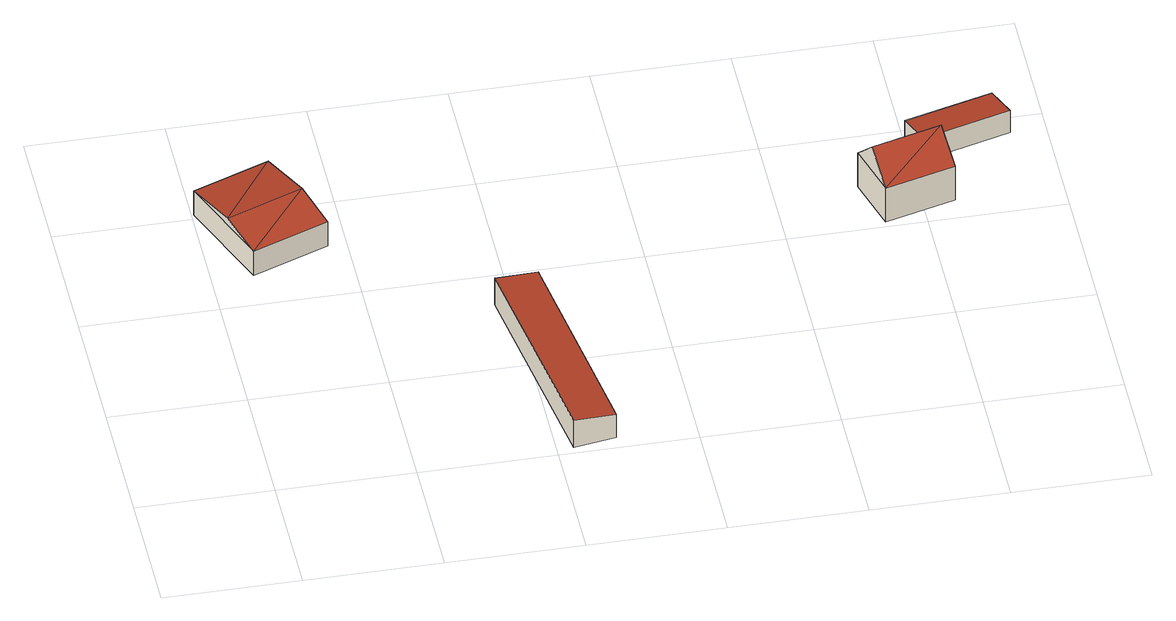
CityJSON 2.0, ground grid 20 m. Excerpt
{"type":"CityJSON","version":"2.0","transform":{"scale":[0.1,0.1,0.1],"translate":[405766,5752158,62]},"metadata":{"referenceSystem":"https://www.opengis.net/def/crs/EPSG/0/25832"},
"CityObjects":{
"building1":{"type":"Building","attributes":{"Gemeindeschluessel":"05515000","Geometrietyp2DReferenz":"3000","function":"31001_2700","roofType":"3100","measuredHeight":5.62},"geometry":[{"type":"Solid","lod":"2","boundaries":[[[[0,1,2,3]],[[4,5,1,0]],[[6,7,5,4]],[[3,2,7,6]],[[0,8,4]],[[6,9,3]],[[9,8,0]],[[0,3,9]],[[6,4,8]],[[8,9,6]],[[1,5,7,2]]]],"semantics":{"surfaces":[{"type":"WallSurface"},{"type":"RoofSurface"},{"type":"GroundSurface"}],"values":[[0,0,0,0,0,0,1,1,1,1,2]]}}]},
"building2":{"type":"Building","attributes":{"Gemeindeschluessel":"05515000","Geometrietyp2DReferenz":"3000","function":"51009_1610","roofType":"2100","measuredHeight":4.89},"geometry":[{"type":"Solid","lod":"2","boundaries":[[[[10,11,12,13]],[[14,15,11,10]],[[16,17,15,14]],[[13,12,17,16]],[[14,10,13,16]],[[11,15,17,12]]]],"semantics":{"surfaces":[{"type":"WallSurface"},{"type":"RoofSurface"},{"type":"GroundSurface"}],"values":[[0,0,0,0,1,2]]}}]},
"building3":{"type":"Building","attributes":{"Gemeindeschluessel":"05515000","Geometrietyp2DReferenz":"3000","function":"31001_1000","roofType":"3100","measuredHeight":10.28},"address":[{"country":"Germany","locality":"Münster","thoroughfareNumber":"66a","thoroughfareName":"Westfalenstraße"}],"geometry":[{"type":"Solid","lod":"2","boundaries":[[[[18,19,20,21]],[[22,23,19,18]],[[24,25,23,22]],[[21,20,25,24]],[[18,26,22]],[[24,27,21]],[[27,26,18]],[[18,21,27]],[[24,22,26]],[[26,27,24]],[[19,23,25,20]]]],"semantics":{"surfaces":[{"type":"WallSurface"},{"type":"RoofSurface"},{"type":"GroundSurface"}],"values":[[0,0,0,0,0,0,1,1,1,1,2]]}}]},
"building4":{"type":"Building","attributes":{"Gemeindeschluessel":"05515000","Geometrietyp2DReferenz":"3000","function":"31001_2460","roofType":"2100","measuredHeight":3.94},"geometry":[{"type":"Solid","lod":"2","boundaries":[[[[28,29,30,31]],[[32,33,29,28]],[[34,35,33,32]],[[31,30,35,34]],[[32,28,31,34]],[[29,33,35,30]]]],"semantics":{"surfaces":[{"type":"WallSurface"},{"type":"RoofSurface"},{"type":"GroundSurface"}],"values":[[0,0,0,0,1,2]]}}]}
},
"vertices":[
[117,653,48],[117,653,5],[3,609,5],[3,609,48],[173,507,48],[173,507,5],[60,464,48],[60,464,5],[149,570,61],[35,526,61],
[423,9,56],[423,9,8],[485,18,8],[485,18,50],[375,334,56],[375,334,8],[438,343,50],[438,343,8],
[1021,513,73],[1021,513,13],[917,484,13],[917,484,73],[1044,430,73],[1044,430,13],[940,401,73],[940,401,13],[1032,471,116],[929,443,116],
[1147,560,52],[1147,560,12],[1132,616,12],[1132,616,40],[1017,524,51],[1017,524,12],[1002,580,40],[1002,580,12]
]}
